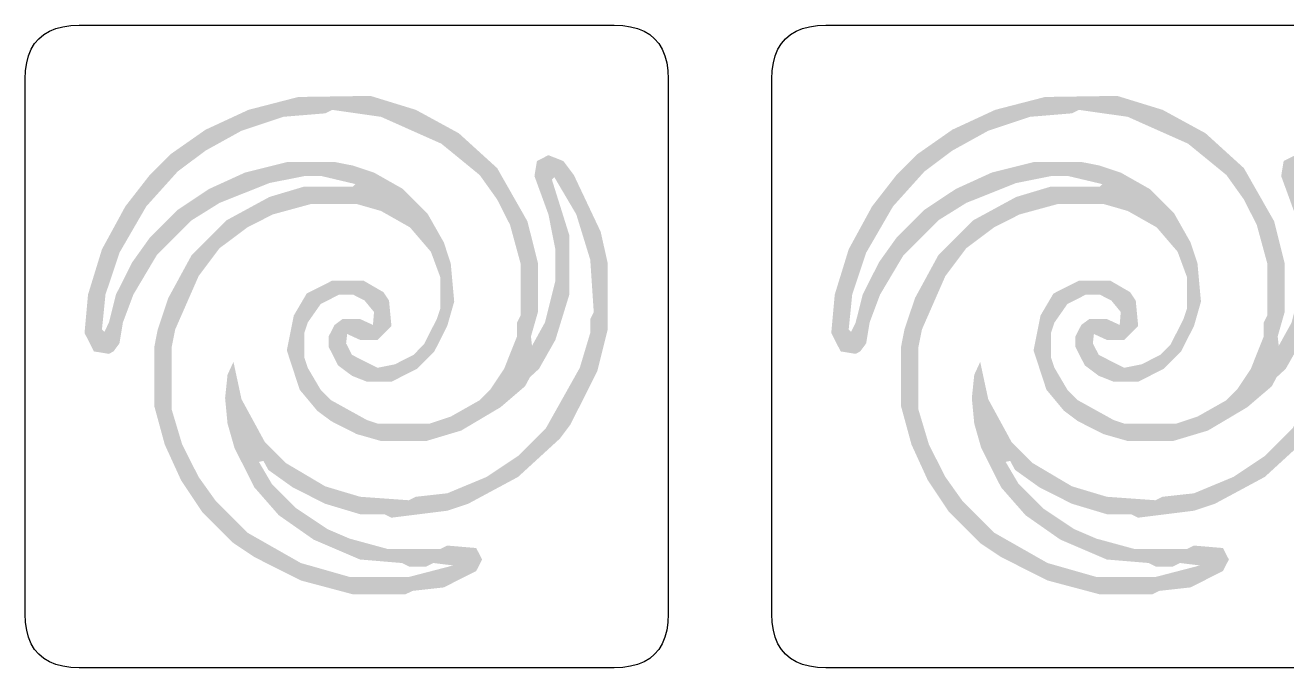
# Model space of a CAD drawing. Header units: millimetres. Extents: x 6 to 594, y 82 to 394.
# Drawn here: x 5.96 to 53.6, y 207.76 to 232.04 of the extents above; entities that cross this region are included whole.
import ezdxf

# ---------------------------------------------------------------- set-up
doc = ezdxf.new("R2010")
doc.units = ezdxf.units.MM
doc.layers.add('CUT', color=1, linetype='Continuous')
doc.layers.add('RASTER', color=7, linetype='Continuous')

msp = doc.modelspace()

# ---------------------------------------------------------------- hatches: boundary and pattern name
at = {"layer": 'RASTER'}
h = msp.add_hatch(color=7, dxfattribs=at)
h.paths.add_polyline_path([(16.274, 229.329), (19, 229.369), (20.712, 228.842), (22.332, 227.959), (23.781, 226.642), (24.927, 224.627), (25.322, 223.047), (25.322, 221.203), (25.059, 220.281), (25.098, 219.925), (25.586, 220.807), (25.981, 222.388), (25.981, 223.573), (25.718, 224.891), (25.191, 226.339), (25.283, 226.906), (25.718, 227.13), (26.284, 226.906), (26.679, 226.379), (27.693, 224.232), (27.957, 223.047), (27.957, 220.544), (27.562, 218.963), (26.547, 216.948), (26.152, 216.421), (24.572, 214.972), (22.688, 213.958), (21.898, 213.695), (19.79, 213.431), (19.527, 213.563), (18.605, 213.563), (17.288, 213.958), (16.063, 214.577), (15.141, 215.236), (14.956, 215.578), (14.785, 215.539), (15.273, 214.709), (16.195, 213.787), (17.38, 212.997), (18.21, 212.641), (19.659, 212.246), (21.634, 212.246), (21.898, 212.378), (22.991, 212.285), (23.215, 211.851), (22.991, 211.416), (21.766, 210.797), (20.581, 210.665), (20.317, 210.534), (18.341, 210.534), (16.366, 211.06), (14.614, 211.943), (13.824, 212.47), (12.638, 213.655), (11.848, 214.841), (11.229, 216.197), (10.834, 217.646), (10.834, 219.885), (10.965, 220.544), (11.361, 221.729), (12.243, 223.349), (13.56, 224.667), (15.18, 225.549), (16.497, 225.944), (18.341, 225.944), (18.434, 226.036), (17.156, 226.339), (16.497, 226.339), (15.18, 226.076), (13.297, 225.325), (12.243, 224.667), (10.926, 223.349), (10.043, 221.861), (9.648, 220.807), (9.517, 220.017), (9.293, 219.714), (9.121, 219.622), (8.555, 219.714), (8.199, 220.412), (8.331, 221.861), (8.858, 223.573), (9.74, 225.193), (10.662, 226.379), (11.453, 227.169), (12.77, 228.091), (14.39, 228.842)])
h.paths.add_polyline_path([(17.551, 228.842), (17.288, 228.71), (15.707, 228.579), (14.127, 228.052), (12.77, 227.301), (11.716, 226.511), (10.531, 225.193), (9.517, 223.442), (8.99, 221.861), (8.858, 220.544), (8.95, 220.452), (9.121, 220.807), (9.385, 221.861), (10.004, 223.086), (10.662, 224.008), (11.716, 225.062), (12.902, 225.852), (14.258, 226.471), (15.839, 226.866), (17.683, 226.866), (18.341, 226.735), (19.132, 226.471), (20.225, 225.852), (21.147, 224.93), (21.766, 223.837), (22.029, 223.047), (22.161, 221.598), (21.898, 220.676), (21.41, 219.714), (20.752, 219.056), (19.79, 218.568), (18.868, 218.568), (18.302, 218.792), (17.775, 219.187), (17.419, 219.885), (17.419, 220.281), (17.643, 220.715), (17.946, 220.939), (18.605, 220.939), (19.092, 220.715), (19.132, 221.203), (18.776, 221.637), (18.341, 221.861), (17.815, 221.861), (17.117, 221.505), (16.629, 220.807), (16.497, 220.412), (16.497, 219.49), (16.629, 219.095), (17.117, 218.265), (17.512, 217.87), (18.868, 217.119), (19.263, 216.988), (21.239, 216.988), (22.029, 217.251), (23.123, 217.87), (23.518, 218.265), (24.045, 219.056), (24.532, 220.281), (24.532, 220.807), (24.664, 221.071), (24.664, 223.047), (24.269, 224.495), (23.781, 225.457), (23.123, 226.379), (21.674, 227.564), (19.395, 228.579)])
h.paths.add_polyline_path([(25.941, 226.3), (25.849, 226.208), (26.508, 224.1), (26.508, 221.861), (25.981, 220.149), (25.362, 219.056), (25.019, 218.739), (24.835, 218.397), (23.913, 217.607), (22.425, 216.724), (21.107, 216.329), (19.395, 216.329), (18.473, 216.592), (17.512, 217.08), (16.985, 217.475), (16.326, 218.265), (15.839, 219.754), (16.102, 221.071), (16.59, 221.901), (17.551, 222.388), (18.737, 222.388), (19.487, 221.953), (19.698, 221.637), (19.79, 220.676), (19.263, 220.149), (18.605, 220.149), (18.118, 220.373), (18.078, 220.017), (18.302, 219.582), (19.263, 219.095), (19.922, 219.227), (20.62, 219.582), (21.015, 219.978), (21.503, 220.939), (21.634, 221.334), (21.634, 222.52), (21.279, 223.481), (20.488, 224.403), (19.395, 225.022), (18.473, 225.286), (16.761, 225.286), (15.312, 224.891), (14.351, 224.403), (13.297, 223.613), (12.507, 222.559), (11.624, 220.544), (11.492, 219.885), (11.492, 217.514), (11.887, 216.197), (12.507, 214.972), (13.165, 214.05), (14.351, 212.865), (16.366, 211.719), (18.21, 211.192), (20.449, 211.192), (22.122, 211.627), (21.371, 211.719), (21.107, 211.587), (20.449, 211.587), (20.185, 211.719), (18.605, 211.851), (16.853, 212.602), (15.536, 213.524), (14.614, 214.577), (13.863, 216.066), (13.6, 216.988), (13.508, 217.949), (13.6, 218.832), (13.824, 219.319), (14.127, 217.91), (15.009, 216.29), (15.799, 215.499), (17.288, 214.617), (18.605, 214.222), (20.449, 214.09), (20.712, 214.222), (21.898, 214.353), (23.386, 214.972), (24.572, 215.763), (25.625, 216.816), (26.903, 219.095), (27.298, 220.412), (27.298, 220.939), (27.43, 221.203), (27.298, 223.178), (26.771, 224.891)])
h = msp.add_hatch(color=7, dxfattribs=at)
h.paths.add_polyline_path([(44.474, 229.329), (47.2, 229.369), (48.912, 228.842), (50.532, 227.959), (51.981, 226.642), (53.127, 224.627), (53.522, 223.047), (53.522, 221.203), (53.259, 220.281), (53.298, 219.925), (53.786, 220.807), (54.181, 222.388), (54.181, 223.573), (53.918, 224.891), (53.391, 226.339), (53.483, 226.906), (53.918, 227.13), (54.484, 226.906), (54.879, 226.379), (55.893, 224.232), (56.157, 223.047), (56.157, 220.544), (55.762, 218.963), (54.747, 216.948), (54.352, 216.421), (52.772, 214.972), (50.888, 213.958), (50.098, 213.695), (47.99, 213.431), (47.727, 213.563), (46.805, 213.563), (45.488, 213.958), (44.263, 214.577), (43.341, 215.236), (43.156, 215.578), (42.985, 215.539), (43.473, 214.709), (44.395, 213.787), (45.58, 212.997), (46.41, 212.641), (47.859, 212.246), (49.834, 212.246), (50.098, 212.378), (51.191, 212.285), (51.415, 211.851), (51.191, 211.416), (49.966, 210.797), (48.781, 210.665), (48.517, 210.534), (46.541, 210.534), (44.566, 211.06), (42.814, 211.943), (42.024, 212.47), (40.838, 213.655), (40.048, 214.841), (39.429, 216.197), (39.034, 217.646), (39.034, 219.885), (39.165, 220.544), (39.561, 221.729), (40.443, 223.349), (41.76, 224.667), (43.38, 225.549), (44.697, 225.944), (46.541, 225.944), (46.634, 226.036), (45.356, 226.339), (44.697, 226.339), (43.38, 226.076), (41.497, 225.325), (40.443, 224.667), (39.126, 223.349), (38.243, 221.861), (37.848, 220.807), (37.717, 220.017), (37.493, 219.714), (37.321, 219.622), (36.755, 219.714), (36.399, 220.412), (36.531, 221.861), (37.058, 223.573), (37.94, 225.193), (38.862, 226.379), (39.653, 227.169), (40.97, 228.091), (42.59, 228.842)])
h.paths.add_polyline_path([(45.751, 228.842), (45.488, 228.71), (43.907, 228.579), (42.327, 228.052), (40.97, 227.301), (39.916, 226.511), (38.731, 225.193), (37.717, 223.442), (37.19, 221.861), (37.058, 220.544), (37.15, 220.452), (37.321, 220.807), (37.585, 221.861), (38.204, 223.086), (38.862, 224.008), (39.916, 225.062), (41.102, 225.852), (42.458, 226.471), (44.039, 226.866), (45.883, 226.866), (46.541, 226.735), (47.332, 226.471), (48.425, 225.852), (49.347, 224.93), (49.966, 223.837), (50.229, 223.047), (50.361, 221.598), (50.098, 220.676), (49.61, 219.714), (48.952, 219.056), (47.99, 218.568), (47.068, 218.568), (46.502, 218.792), (45.975, 219.187), (45.619, 219.885), (45.619, 220.281), (45.843, 220.715), (46.146, 220.939), (46.805, 220.939), (47.292, 220.715), (47.332, 221.203), (46.976, 221.637), (46.541, 221.861), (46.015, 221.861), (45.317, 221.505), (44.829, 220.807), (44.697, 220.412), (44.697, 219.49), (44.829, 219.095), (45.317, 218.265), (45.712, 217.87), (47.068, 217.119), (47.463, 216.988), (49.439, 216.988), (50.229, 217.251), (51.323, 217.87), (51.718, 218.265), (52.245, 219.056), (52.732, 220.281), (52.732, 220.807), (52.864, 221.071), (52.864, 223.047), (52.469, 224.495), (51.981, 225.457), (51.323, 226.379), (49.874, 227.564), (47.595, 228.579)])
h.paths.add_polyline_path([(54.141, 226.3), (54.049, 226.208), (54.708, 224.1), (54.708, 221.861), (54.181, 220.149), (53.562, 219.056), (53.219, 218.739), (53.035, 218.397), (52.113, 217.607), (50.625, 216.724), (49.307, 216.329), (47.595, 216.329), (46.673, 216.592), (45.712, 217.08), (45.185, 217.475), (44.526, 218.265), (44.039, 219.754), (44.302, 221.071), (44.79, 221.901), (45.751, 222.388), (46.937, 222.388), (47.687, 221.953), (47.898, 221.637), (47.99, 220.676), (47.463, 220.149), (46.805, 220.149), (46.318, 220.373), (46.278, 220.017), (46.502, 219.582), (47.463, 219.095), (48.122, 219.227), (48.82, 219.582), (49.215, 219.978), (49.703, 220.939), (49.834, 221.334), (49.834, 222.52), (49.479, 223.481), (48.688, 224.403), (47.595, 225.022), (46.673, 225.286), (44.961, 225.286), (43.512, 224.891), (42.551, 224.403), (41.497, 223.613), (40.707, 222.559), (39.824, 220.544), (39.692, 219.885), (39.692, 217.514), (40.087, 216.197), (40.707, 214.972), (41.365, 214.05), (42.551, 212.865), (44.566, 211.719), (46.41, 211.192), (48.649, 211.192), (50.322, 211.627), (49.571, 211.719), (49.307, 211.587), (48.649, 211.587), (48.385, 211.719), (46.805, 211.851), (45.053, 212.602), (43.736, 213.524), (42.814, 214.577), (42.063, 216.066), (41.8, 216.988), (41.708, 217.949), (41.8, 218.832), (42.024, 219.319), (42.327, 217.91), (43.209, 216.29), (43.999, 215.499), (45.488, 214.617), (46.805, 214.222), (48.649, 214.09), (48.912, 214.222), (50.098, 214.353), (51.586, 214.972), (52.772, 215.763), (53.825, 216.816), (55.103, 219.095), (55.498, 220.412), (55.498, 220.939), (55.63, 221.203), (55.498, 223.178), (54.971, 224.891)])

# ---------------------------------------------------------------- linework, layer by layer
at = {"layer": 'CUT'}
msp.add_lwpolyline([(5.96, 230.001), (5.974, 230.323), (6.016, 230.619), (6.087, 230.888), (6.186, 231.129), (6.315, 231.343), (6.472, 231.528), (6.657, 231.685), (6.871, 231.814), (7.112, 231.913), (7.381, 231.984), (7.677, 232.026), (7.999, 232.04), (28.201, 232.04), (28.523, 232.026), (28.819, 231.984), (29.088, 231.913), (29.329, 231.814), (29.543, 231.685), (29.728, 231.528), (29.885, 231.343), (30.014, 231.129), (30.113, 230.888), (30.184, 230.619), (30.226, 230.323), (30.24, 230.001), (30.24, 209.799), (30.226, 209.477), (30.184, 209.181), (30.113, 208.912), (30.014, 208.671), (29.885, 208.457), (29.728, 208.272), (29.543, 208.115), (29.329, 207.986), (29.088, 207.887), (28.819, 207.816), (28.523, 207.774), (28.201, 207.76), (7.999, 207.76), (7.677, 207.774), (7.381, 207.816), (7.112, 207.887), (6.871, 207.986), (6.657, 208.115), (6.472, 208.272), (6.315, 208.457), (6.186, 208.671), (6.087, 208.912), (6.016, 209.181), (5.974, 209.477), (5.96, 209.799)], close=True, dxfattribs=at)
msp.add_lwpolyline([(56.401, 207.76), (36.199, 207.76), (35.877, 207.774), (35.581, 207.816), (35.312, 207.887), (35.071, 207.986), (34.857, 208.115), (34.672, 208.272), (34.515, 208.457), (34.386, 208.671), (34.287, 208.912), (34.216, 209.181), (34.174, 209.477), (34.16, 209.799), (34.16, 230.001), (34.174, 230.323), (34.216, 230.619), (34.287, 230.888), (34.386, 231.129), (34.515, 231.343), (34.672, 231.528), (34.857, 231.685), (35.071, 231.814), (35.312, 231.913), (35.581, 231.984), (35.877, 232.026), (36.199, 232.04), (56.401, 232.04)], dxfattribs=at)

doc.saveas('drawing.dxf')
